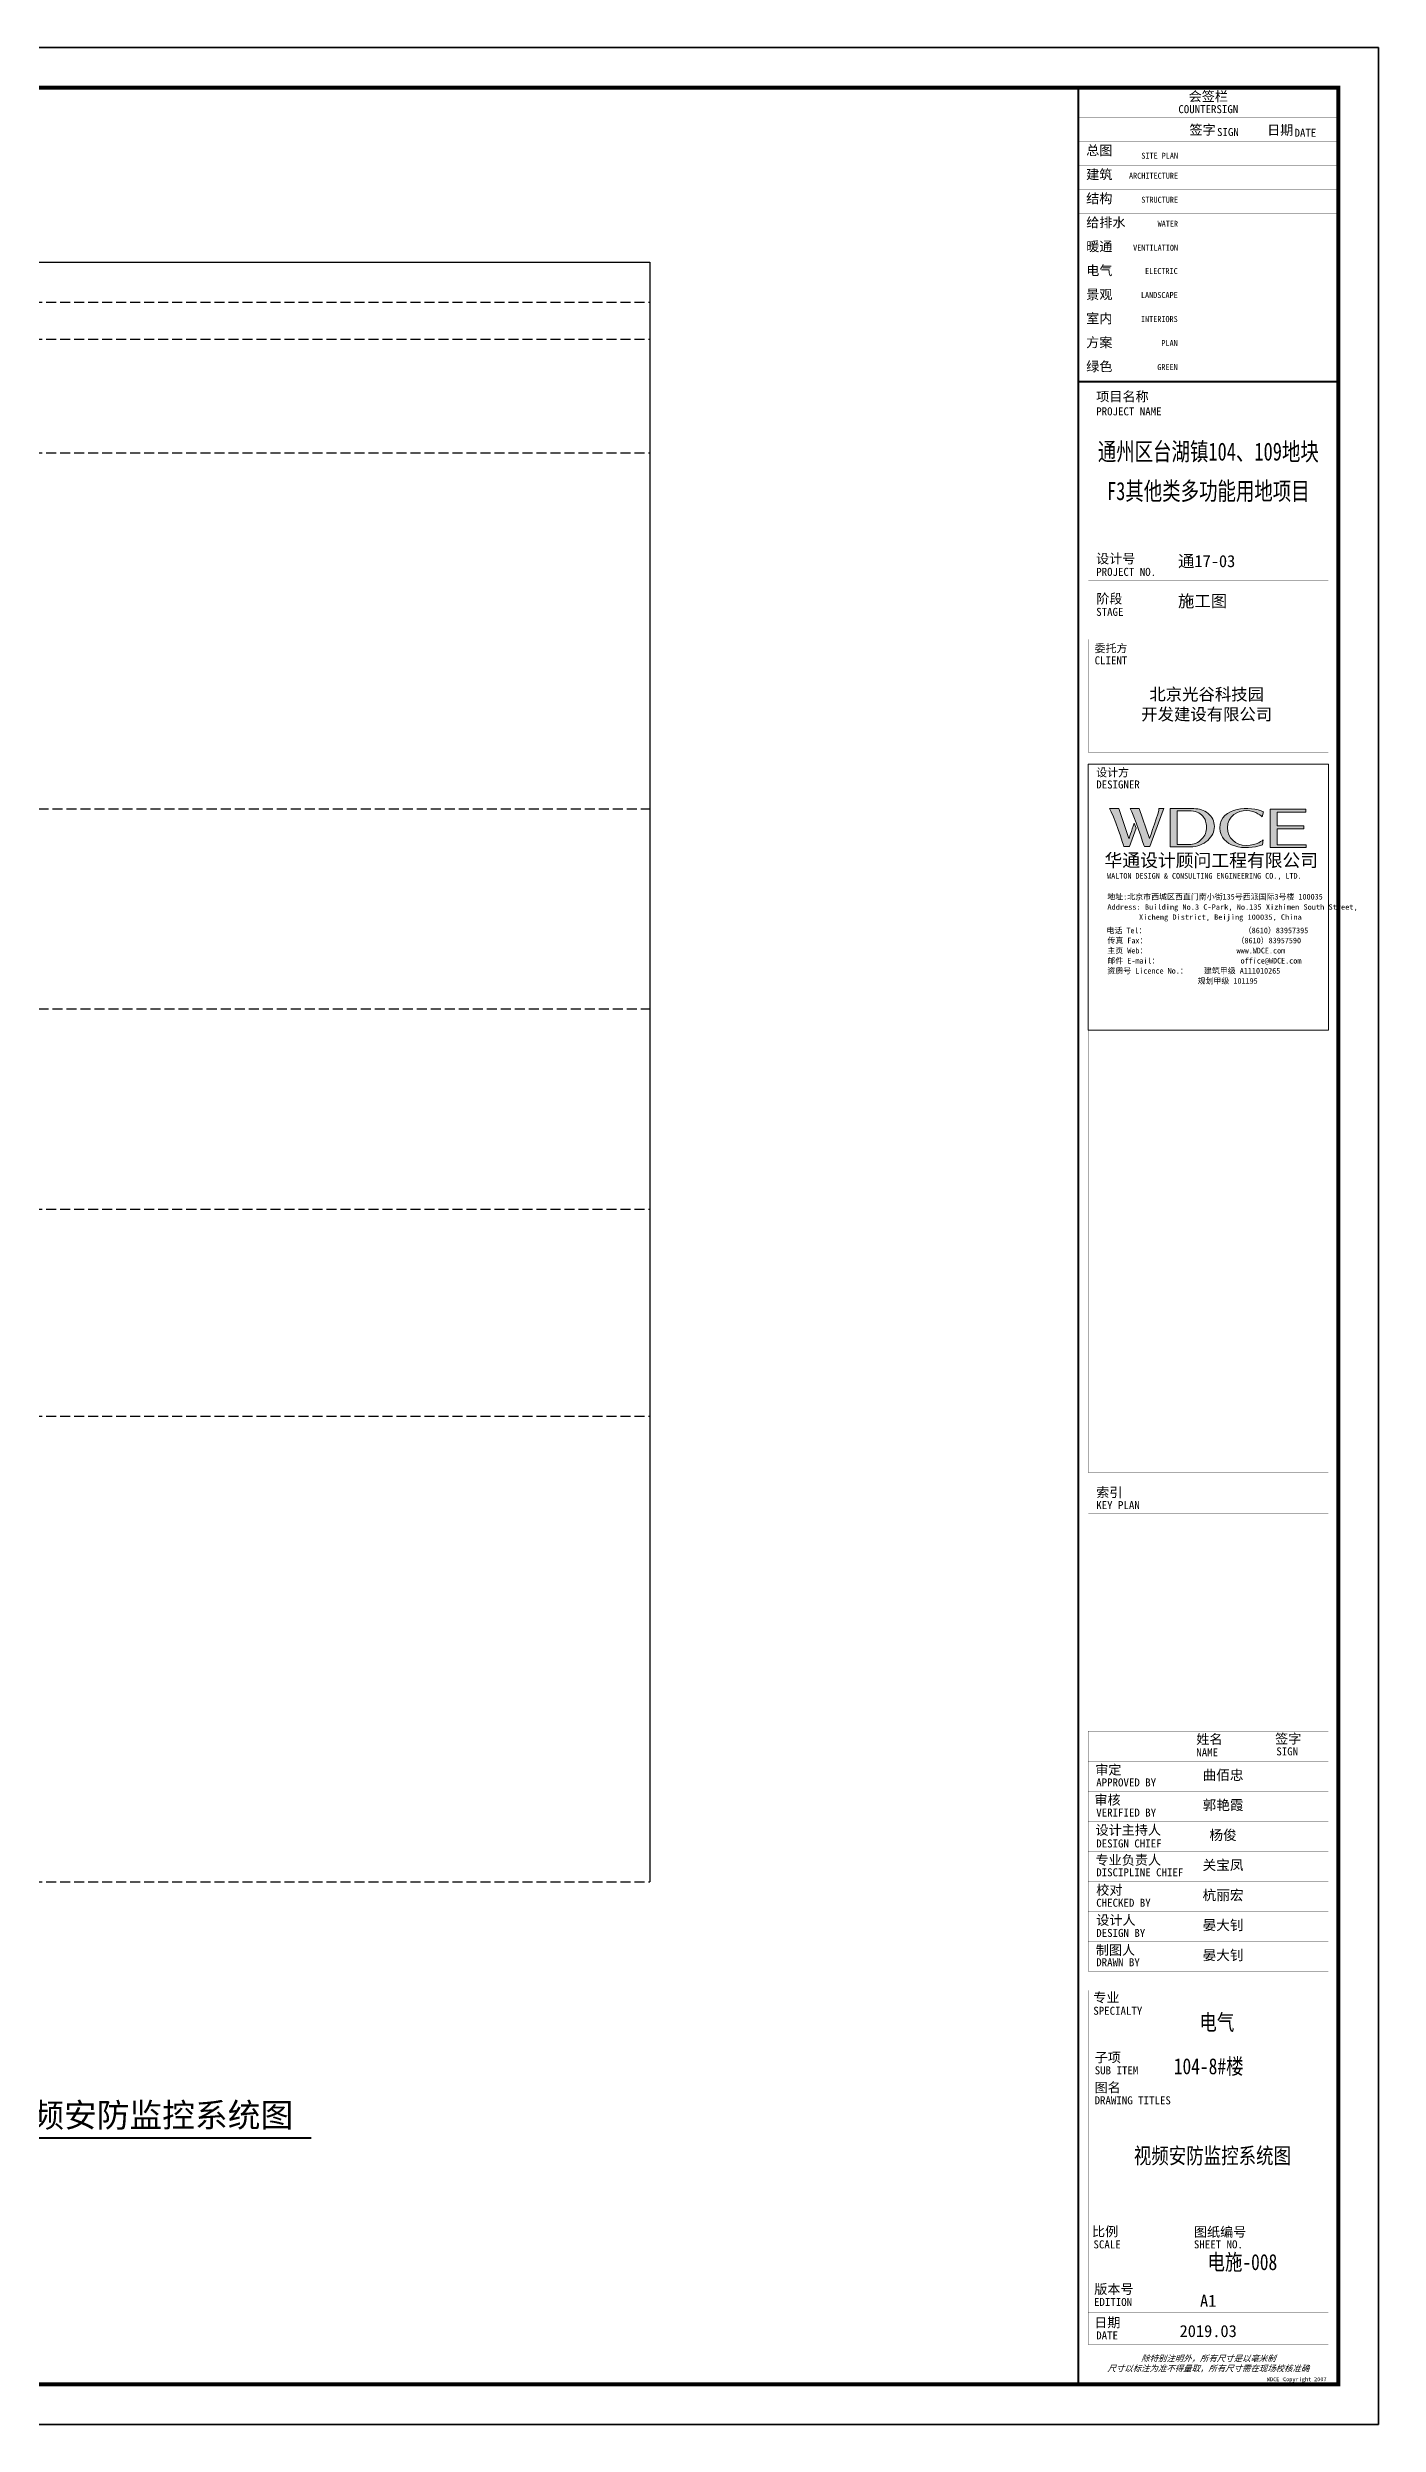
# Model space of a CAD drawing. Extents: x -54686 to 596156, y -555137 to 71395.
# Drawn here: x 266606 to 299854, y -189740 to -130340 of the extents above; entities that cross this region are included whole.
import ezdxf
from ezdxf.enums import TextEntityAlignment as Align

# ---------------------------------------------------------------- set-up
doc = ezdxf.new("R2010")
doc.units = 0
doc.header["$LTSCALE"] = 1000
doc.linetypes.add('ah-pole_200$0$CENTER2', pattern=[28.575, 19.05, -3.175, 3.175, -3.175])
doc.linetypes.add('DASH', pattern=[0.35, 0.25, -0.1])
doc.layers.get('0').update_dxf_attribs({"linetype": 'CONTINUOUS'})
doc.layers.get('Defpoints').update_dxf_attribs({"linetype": 'CONTINUOUS'})
for name, color, linetype in [('ah-pole_200$0$A-FLOR-8', 252, 'ah-pole_200$0$CENTER2'), ('DIM-系统', 3, 'CONTINUOUS'), ('SHEET_TEXT', 7, 'CONTINUOUS'), ('TEL_TITLE', 6, 'CONTINUOUS'), ('TQ', 252, 'CONTINUOUS'), ('WALL', 9, 'CONTINUOUS'), ('电气文字', 7, 'CONTINUOUS')]:
    doc.layers.add(name, color=color, linetype=linetype)
doc.styles.add('AAA', font='simhei.ttf', dxfattribs={"width": 0.8})
doc.styles.add('TQ', font='simhei.ttf')
doc.styles.add('华文细黑', font='STXIHEI.TTF', dxfattribs={"height": 10})
doc.styles.add('图签信息$0$hwxh', font='STXIHEI.TTF')
doc.styles.add('图签信息$0$华文细黑', font='STXIHEI.TTF', dxfattribs={"height": 10})

# ---------------------------------------------------------------- blocks, each defined once
blk = doc.blocks.new('图签信息$0$WDCE Copyright200X')
at = {"const_width": 0.016}
blk.add_lwpolyline([(-10.6, 1.26, 1), (-11.4, 1.26, 1)], format="xyb", close=True, dxfattribs=at)
at = {"style": '图签信息$0$华文细黑'}
for s, p in [('WDCE ', (-11.46, 0.5)), ('     Copyright ', (-3.51, 0.5))]:
    blk.add_text(s, height=1, dxfattribs=at).set_placement(p, align=Align.BOTTOM_RIGHT)
blk.add_text('c', height=0.6, dxfattribs=at).set_placement((-11.04, 1.35), align=Align.MIDDLE_CENTER)
blk.add_attdef('200X', text='', height=1, dxfattribs=at).set_placement((-0.45, 0.5), align=Align.BOTTOM_RIGHT)
blk = doc.blocks.new('图签信息$0$logo2')
h = blk.add_hatch(color=7)
h.paths.add_polyline_path([(19.02, -7.36), (15.84, -7.36), (15.84, -3.97), (18.97, -3.97), (18.97, -4.24), (16.46, -4.24), (16.46, -5.45), (18.81, -5.45), (18.81, -5.69), (16.47, -5.69), (16.47, -7.12), (19.02, -7.12)])
edge = h.paths.add_edge_path()
edge.add_spline(control_points=[(15.26, -4.21), (15.26, -4.21), (15.13, -4.65), (15.13, -4.65), (15.13, -4.65), (14.62, -4.1), (13.73, -4.1), (13.04, -4.1), (12.07, -4.54), (12.08, -5.62), (12.08, -6.49), (12.77, -7.16), (13.73, -7.17), (14.66, -7.17), (15.23, -6.68), (15.23, -6.68), (15.23, -6.68), (15.16, -7.11), (15.16, -7.11), (13.63, -7.7), (11.42, -7.29), (11.41, -5.64), (11.4, -3.72), (14.16, -3.66), (15.26, -4.21)], knot_values=[0, 0, 0, 0, 1, 1, 1, 2, 2, 2, 3, 3, 3, 4, 4, 4, 5, 5, 5, 6, 6, 6, 7, 7, 7, 8, 8, 8, 8], degree=3, periodic=0)
edge = h.paths.add_edge_path(flags=16)
edge.add_spline(control_points=[(10.23, -5.57), (10.23, -5.16), (10.12, -4.83), (9.9, -4.58), (9.63, -4.27), (9.23, -4.12), (8.69, -4.12), (8.69, -4.12), (7.64, -4.12), (7.64, -4.12), (7.64, -4.12), (7.64, -7.1), (7.64, -7.1), (7.64, -7.1), (8.66, -7.1), (8.66, -7.1), (9.13, -7.1), (9.52, -6.93), (9.82, -6.6), (10.09, -6.31), (10.23, -5.96), (10.23, -5.57)], knot_values=[0, 0, 0, 0, 1, 1, 1, 2, 2, 2, 3, 3, 3, 4, 4, 4, 5, 5, 5, 6, 6, 6, 7, 7, 7, 7], degree=3, periodic=0)
edge = h.paths.add_edge_path()
edge.add_spline(control_points=[(10.92, -5.51), (10.92, -5.96), (10.72, -6.37), (10.34, -6.72), (9.92, -7.1), (9.41, -7.29), (8.82, -7.29), (8.82, -7.29), (7.03, -7.29), (7.03, -7.29), (7.03, -7.29), (7.03, -3.92), (7.03, -3.92), (7.03, -3.92), (9.1, -3.92), (9.1, -3.92), (9.59, -3.92), (10.01, -4.06), (10.36, -4.34), (10.73, -4.64), (10.92, -5.03), (10.92, -5.51)], knot_values=[0, 0, 0, 0, 1, 1, 1, 2, 2, 2, 3, 3, 3, 4, 4, 4, 5, 5, 5, 6, 6, 6, 7, 7, 7, 7], degree=3, periodic=0)
at = {"lineweight": 0}
blk.add_lwpolyline([(19.02, -7.36), (15.84, -7.36), (15.84, -3.97), (18.97, -3.97), (18.97, -4.24), (16.46, -4.24), (16.46, -5.45), (18.81, -5.45), (18.81, -5.69), (16.47, -5.69), (16.47, -7.12), (19.02, -7.12), (19.02, -7.36)], dxfattribs=at)
for points, knots in [([(10.92, -5.51), (10.92, -5.96), (10.72, -6.37), (10.34, -6.72), (9.92, -7.1), (9.41, -7.29), (8.82, -7.29), (8.82, -7.29), (7.03, -7.29), (7.03, -7.29), (7.03, -7.29), (7.03, -3.92), (7.03, -3.92), (7.03, -3.92), (9.1, -3.92), (9.1, -3.92), (9.59, -3.92), (10.01, -4.06), (10.36, -4.34), (10.73, -4.64), (10.92, -5.03), (10.92, -5.51)], [0, 0, 0, 0, 1, 1, 1, 2, 2, 2, 3, 3, 3, 4, 4, 4, 5, 5, 5, 6, 6, 6, 7, 7, 7, 7]), ([(10.23, -5.57), (10.23, -5.16), (10.12, -4.83), (9.9, -4.58), (9.63, -4.27), (9.23, -4.12), (8.69, -4.12), (8.69, -4.12), (7.64, -4.12), (7.64, -4.12), (7.64, -4.12), (7.64, -7.1), (7.64, -7.1), (7.64, -7.1), (8.66, -7.1), (8.66, -7.1), (9.13, -7.1), (9.52, -6.93), (9.82, -6.6), (10.09, -6.31), (10.23, -5.96), (10.23, -5.57)], [0, 0, 0, 0, 1, 1, 1, 2, 2, 2, 3, 3, 3, 4, 4, 4, 5, 5, 5, 6, 6, 6, 7, 7, 7, 7]), ([(15.26, -4.21), (15.26, -4.21), (15.13, -4.65), (15.13, -4.65), (15.13, -4.65), (14.62, -4.1), (13.73, -4.1), (13.04, -4.1), (12.07, -4.54), (12.08, -5.62), (12.08, -6.49), (12.77, -7.16), (13.73, -7.17), (14.66, -7.17), (15.23, -6.68), (15.23, -6.68), (15.23, -6.68), (15.16, -7.11), (15.16, -7.11), (13.63, -7.7), (11.42, -7.29), (11.41, -5.64), (11.4, -3.72), (14.16, -3.66), (15.26, -4.21)], [0, 0, 0, 0, 1, 1, 1, 2, 2, 2, 3, 3, 3, 4, 4, 4, 5, 5, 5, 6, 6, 6, 7, 7, 7, 8, 8, 8, 8])]:
    blk.add_open_spline(points, degree=3, knots=knots, dxfattribs=at)
blk = doc.blocks.new('图签信息$0$logo1')
h = blk.add_hatch(color=8)
edge = h.paths.add_edge_path()
edge.add_spline(control_points=[(3.86, -5.21), (3.63, -5.88), (3.39, -6.56), (3.39, -6.56), (3.39, -6.56), (2.5, -3.91), (2.5, -3.91), (2.5, -3.91), (1.8, -3.91), (1.69, -3.91), (2.02, -4.39), (2.95, -7.27), (2.95, -7.27), (2.95, -7.27), (3.44, -7.27), (3.44, -7.27), (3.44, -7.27), (4.03, -5.66), (4.03, -5.66), (4.03, -5.66), (3.86, -5.21), (3.86, -5.21)], knot_values=[0, 0, 0, 0, 1, 1, 1, 2, 2, 2, 3, 3, 3, 4, 4, 4, 5, 5, 5, 6, 6, 6, 7, 7, 7, 7], degree=3, periodic=0)
h = blk.add_hatch(color=7)
edge = h.paths.add_edge_path()
edge.add_spline(control_points=[(6.04, -3.91), (6.09, -4.1), (5.2, -6.56), (5.2, -6.56), (5.2, -6.56), (4.3, -3.91), (4.3, -3.91), (4.3, -3.91), (3.6, -3.91), (3.49, -3.91), (3.82, -4.39), (4.75, -7.27), (4.75, -7.27), (4.75, -7.27), (5.24, -7.27), (5.24, -7.27), (5.24, -7.27), (6.33, -4.3), (6.33, -4.3), (6.33, -4.3), (6.48, -3.91), (6.48, -3.91), (6.48, -3.91), (6.21, -3.91), (6.04, -3.91)], knot_values=[0, 0, 0, 0, 1, 1, 1, 2, 2, 2, 3, 3, 3, 4, 4, 4, 5, 5, 5, 6, 6, 6, 7, 7, 7, 8, 8, 8, 8], degree=3, periodic=0)
at = {"color": 8, "lineweight": 0}
blk.add_open_spline([(3.86, -5.21), (3.63, -5.88), (3.39, -6.56), (3.39, -6.56), (3.39, -6.56), (2.5, -3.91), (2.5, -3.91), (2.5, -3.91), (1.8, -3.91), (1.69, -3.91), (2.02, -4.39), (2.95, -7.27), (2.95, -7.27), (2.95, -7.27), (3.44, -7.27), (3.44, -7.27), (3.44, -7.27), (4.03, -5.66), (4.03, -5.66), (4.03, -5.66), (3.86, -5.21), (3.86, -5.21)], degree=3, knots=[0, 0, 0, 0, 1, 1, 1, 2, 2, 2, 3, 3, 3, 4, 4, 4, 5, 5, 5, 6, 6, 6, 7, 7, 7, 7], dxfattribs=at)
at = {"lineweight": 0}
blk.add_open_spline([(6.04, -3.91), (6.09, -4.1), (5.2, -6.56), (5.2, -6.56), (5.2, -6.56), (4.3, -3.91), (4.3, -3.91), (4.3, -3.91), (3.6, -3.91), (3.49, -3.91), (3.82, -4.39), (4.75, -7.27), (4.75, -7.27), (4.75, -7.27), (5.24, -7.27), (5.24, -7.27), (5.24, -7.27), (6.33, -4.3), (6.33, -4.3), (6.33, -4.3), (6.48, -3.91), (6.48, -3.91), (6.48, -3.91), (6.21, -3.91), (6.04, -3.91)], degree=3, knots=[0, 0, 0, 0, 1, 1, 1, 2, 2, 2, 3, 3, 3, 4, 4, 4, 5, 5, 5, 6, 6, 6, 7, 7, 7, 8, 8, 8, 8], dxfattribs=at)
blk.add_blockref('图签信息$0$logo2', (0, 0))
blk = doc.blocks.new('图签信息$0$时间-logo')
at = {"layer": 'Defpoints', "lineweight": 0}
blk.add_lwpolyline([(0, -23.46), (-21.17, -23.46), (-21.17, 0), (0, 0), (0, -23.46)], dxfattribs=at)
blk.add_blockref('图签信息$0$logo1', (-20.97, 0))
at = {"style": '图签信息$0$hwxh'}
for s, height, p in [('华通设计顾问工程有限公司 ', 1.15, (-19.73, -9.05)), ('WALTON DESIGN & CONSULTING ENGINEERING CO., LTD.', 0.5, (-19.5, -10.1)), ('Address: Building No.3 C-Park, No.135 Xizhimen South Street, ', 0.47, (-19.48, -12.83)), ('地址:北京市西城区西直门南小街135号西派国际3号楼 100035', 0.5, (-19.48, -11.94)), ('电话 Tel：                        （8610）83957395 ', 0.5, (-19.56, -14.91)), ('Xicheng District, Beijing 100035, China ', 0.47, (-16.69, -13.72)), ('传真 Fax：                      （8610）83957590 ', 0.5, (-19.48, -15.8)), ('主页 Web：                      www.WDCE.com ', 0.5, (-19.48, -16.69)), ('资质号 Licence No.：    建筑甲级 A111010265 ', 0.5, (-19.48, -18.47)), ('邮件 E-mail：                    office@WDCE.com ', 0.5, (-19.48, -17.58)), ('   规划甲级 101195', 0.5, (-12.6, -19.36))]:
    blk.add_text(s, height=height, dxfattribs=at).set_placement(p)
blk = doc.blocks.new('图签-A1')
at = {"const_width": 0.5}
for points in [[(-65, 574), (-65, 500.5), (0, 500.5), (0, 574)], [(-65, 0), (0, 0), (0, 500.5), (-65, 500.5)]]:
    blk.add_lwpolyline(points, close=True, dxfattribs=at)
at = {"const_width": 0.05}
for points in [[(-65, 566.5), (0, 566.5)], [(-39.14, 566.5), (-39.14, 500.5)], [(-19.1, 566.5), (-19.1, 500.5)], [(-65, 560.5), (0, 560.5)], [(-65, 554.5), (0, 554.5)], [(-65, 548.5), (0, 548.5)], [(-65, 542.5), (0, 542.5)], [(-65, 536.5), (0, 536.5)], [(-65, 530.5), (0, 530.5)], [(-65, 524.5), (0, 524.5)], [(-65, 518.5), (0, 518.5)], [(-65, 512.5), (0, 512.5)], [(-65, 512.5), (0, 512.5)], [(-65, 506.5), (0, 506.5)], [(-65, 500.5), (0, 500.5)], [(-62.5, 450.87), (-2.5, 450.87)], [(-62.5, 440.87), (-2.5, 440.87)], [(-2.5, 407.85), (-2.5, 436.12), (-62.5, 436.12), (-62.5, 407.85)], [(-62.5, 407.85), (-2.5, 407.85)], [(-62.5, 404.92), (-62.5, 227.83)], [(-62.5, 404.92), (-2.5, 404.92)], [(-62.5, 227.83), (-2.5, 227.83), (-2.5, 404.92)], [(-57.5, 338.36), (-7.5, 338.36)], [(-57.5, 288.83), (-7.5, 288.83)], [(-57.5, 234.85), (-7.5, 234.85)], [(-62.5, 227.83), (-2.5, 227.83)], [(-62.5, 217.74), (-2.5, 217.74)], [(-62.5, 103.26), (-2.5, 103.26), (-2.5, 163.26), (-62.5, 163.26), (-62.5, 103.26)], [(-37.5, 163.26), (-37.5, 103.26)], [(-20, 163.26), (-20, 103.26)], [(-62.5, 155.76), (-2.5, 155.76)], [(-62.5, 148.26), (-2.5, 148.26)], [(-62.5, 140.76), (-2.5, 140.76)], [(-62.5, 133.26), (-2.5, 133.26)], [(-62.5, 125.76), (-2.5, 125.76)], [(-62.5, 118.26), (-2.5, 118.26)], [(-62.5, 110.76), (-2.5, 110.76)], [(-62.5, 98.5), (-2.5, 98.5), (-2.5, 10), (-62.5, 10), (-62.5, 98.5)], [(-62.5, 83.5), (-2.5, 83.5)], [(-62.5, 76), (-2.5, 76)], [(-62.5, 40), (-2.5, 40)], [(-37.5, 40), (-37.5, 26)], [(-62.5, 26), (-2.5, 26)], [(-62.5, 18), (-2.5, 18)]]:
    blk.add_lwpolyline(points, dxfattribs=at)
at = {"ltscale": 0.001, "xscale": 2.834689937531525, "yscale": 2.834689937531525, "zscale": 2.834689937531525}
blk.add_blockref('图签信息$0$时间-logo', (-2.5, 404.92), dxfattribs=at)
blk.add_blockref('图签信息$0$WDCE Copyright200X', (-2.5, 0)).add_auto_attribs({'200X': '2007'})
at = {"style": '图签信息$0$华文细黑'}
for s, height, p in [('会签栏', 2.4, (-32.5, 573)), ('COUNTERSIGN', 2, (-32.5, 569.6))]:
    blk.add_text(s, height=height, dxfattribs=at).set_placement(p, align=Align.TOP_CENTER)
for s, height, p in [('签字', 2.4, (-37.22, 564.63)), ('日期', 2.4, (-17.79, 564.58)), ('总图', 2.4, (-63, 559.5)), ('SIGN', 2, (-30.32, 563.88)), ('DATE', 2, (-10.96, 563.7)), ('建筑', 2.4, (-63, 553.5)), ('结构', 2.4, (-63, 547.5)), ('给排水', 2.4, (-63, 541.5)), ('暖通', 2.4, (-63, 535.5)), ('电气', 2.4, (-63, 529.5)), ('景观', 2.4, (-63, 523.5)), ('室内', 2.4, (-63, 517.5)), ('方案', 2.4, (-63, 511.5)), ('绿色', 2.4, (-63, 505.5)), ('项目名称', 2.4, (-60.5, 498)), ('PROJECT NAME', 2, (-60.5, 494.08)), ('设计号', 2.4, (-60.54, 457.48)), ('PROJECT NO.', 2, (-60.5, 453.97)), ('阶段', 2.4, (-60.5, 447.47)), ('STAGE', 2, (-60.5, 443.97)), ('委托方', 2, (-60.9, 434.86)), ('CLIENT', 2, (-60.9, 431.86)), ('设计方', 2, (-60.5, 403.83)), ('DESIGNER', 2, (-60.5, 400.83)), ('KEY PLAN', 2, (-60.5, 220.74)), ('索引', 2.4, (-60.5, 224.14)), ('姓名', 2.4, (-35.5, 162.47)), ('签字', 2.4, (-15.81, 162.57)), ('审定', 2.4, (-60.73, 154.81)), ('NAME', 2, (-35.5, 158.96)), ('SIGN', 2, (-15.5, 159.2)), ('APPROVED BY', 2, (-60.5, 151.44)), ('审核', 2.4, (-60.95, 147.29)), ('VERIFIED BY', 2, (-60.5, 143.91)), ('设计主持人', 2.4, (-60.68, 139.76)), ('专业负责人', 2.4, (-60.67, 132.26)), ('DESIGN CHIEF', 2, (-60.5, 136.19)), ('校对', 2.4, (-60.5, 124.76)), ('DISCIPLINE CHIEF', 2, (-60.5, 128.98)), ('CHECKED BY', 2, (-60.5, 121.37)), ('设计人', 2.4, (-60.5, 117.26)), ('DESIGN BY', 2, (-60.5, 113.83)), ('制图人', 2.4, (-60.61, 109.76)), ('DRAWN BY', 2, (-60.5, 106.5)), ('专业', 2.4, (-61.23, 97.93)), ('SPECIALTY', 2, (-61.23, 94.38)), ('SUB ITEM', 2, (-60.88, 79.5)), ('子项', 2.4, (-60.88, 82.92)), ('DRAWING TITLES', 2, (-60.91, 72)), ('图名', 2.4, (-60.91, 75.41)), ('比例', 2.4, (-61.56, 39.42)), ('SCALE', 2, (-61.19, 36)), ('SHEET NO.', 2, (-36.1, 36)), ('图纸编号', 2.4, (-36.1, 39.32)), ('版本号', 2.4, (-61, 25.03)), ('EDITION', 2, (-61.06, 21.61)), ('日期', 2.4, (-61, 16.68)), ('DATE', 2, (-60.5, 13.26))]:
    blk.add_text(s, height=height, dxfattribs=at).set_placement(p, align=Align.TOP_LEFT)
for s, p in [('ARCHITECTURE', (-40.06, 552.7)), ('SITE PLAN', (-40.06, 557.7)), ('STRUCTURE', (-40.06, 546.7)), ('WATER', (-40.06, 540.7)), ('VENTILATION', (-40.06, 534.7)), ('ELECTRIC', (-40.14, 528.89)), ('LANDSCAPE', (-40.14, 522.89)), ('INTERIORS', (-40.14, 516.89)), ('PLAN', (-40.14, 510.89)), ('GREEN', (-40.14, 504.89))]:
    blk.add_text(s, height=1.5, dxfattribs=at).set_placement(p, align=Align.TOP_RIGHT)
at = {"color": 4, "style": '图签信息$0$华文细黑', "width": 0.75}
for s, p in [('通州区台湖镇104、109地块', (-32.5, 480.78)), ('F3其他类多功能用地项目', (-32.5, 470.91))]:
    blk.add_text(s, height=4.5, dxfattribs=at).set_placement(p, align=Align.CENTER)
at = {"color": 4, "style": '图签信息$0$华文细黑'}
for s, p in [('A1', (-32.53, 19.4)), ('2019.03', (-32.53, 11.84))]:
    blk.add_text(s, height=3, dxfattribs=at).set_placement(p, align=Align.CENTER)
at = {"style": '图签信息$0$华文细黑', "oblique": 20}
for s, p in [('除特别注明外，所有尺寸是以毫米制', (-32.5, 6.5)), ('尺寸以标注为准不得量取，所有尺寸需在现场校核准确', (-32.5, 4))]:
    blk.add_text(s, height=1.5, dxfattribs=at).set_placement(p, align=Align.MIDDLE_CENTER)
at = {"color": 4, "ltscale": 0.001, "char_height": 3, "width": 58.4895, "style": '图签信息$0$华文细黑'}
for s, insert, attachment_point in [('通17-03', (-40.06, 455.51), 4), ('施工图', (-40.06, 445.51), 4), ('北京光谷科技园\\P开发建设有限公司', (-32.9, 419.71), 5)]:
    blk.add_mtext(s, dxfattribs=dict(at, insert=insert, attachment_point=attachment_point))
blk = doc.blocks.new('A$C0199260F')
at = {"layer": 'TEL_TITLE'}
blk.add_lwpolyline([(-84100, 59400), (0, 59400), (0, 0), (-84100, 0)], close=True, dxfattribs=at)
blk = doc.blocks.new('SDG AETH AE5H')
at = {"layer": 'DIM-系统'}
blk.add_lwpolyline([(-54686, 13482), (29414, 13482), (29414, -45918), (-54686, -45918)], close=True, dxfattribs=at)

msp = doc.modelspace()

# ---------------------------------------------------------------- linework, layer by layer
at = {"layer": 'ah-pole_200$0$A-FLOR-8', "color": 9, "linetype": 'ByBlock'}
for p, q in [((231573, -135702), (281652, -135702)), ((281652, -135702), (281652, -176176))]:
    msp.add_line(p, q, dxfattribs=at)
at = {"layer": 'ah-pole_200$0$A-FLOR-8', "color": 9, "linetype": 'DASH'}
for p, q in [((231573, -136702), (281652, -136702)), ((231573, -137626), (281652, -137626)), ((231573, -140468), (281652, -140468)), ((263581, -149367), (281652, -149367)), ((263581, -154367), (281652, -154367)), ((231573, -159367), (281652, -159367)), ((231573, -164544), (281652, -164544)), ((231573, -176176), (281652, -176176)), ((222246, -188740), (287604, -188740))]:
    msp.add_line(p, q, dxfattribs=at)
at = {"layer": 'TEL_TITLE'}
msp.add_lwpolyline([(215754, -189740), (299854, -189740), (299854, -130340), (215754, -130340)], close=True, dxfattribs=at)
at = {"layer": 'TEL_TITLE', "const_width": 100}
msp.add_lwpolyline([(218254, -188740), (298854, -188740), (298854, -131340), (218254, -131340)], close=True, dxfattribs=at)
at = {"layer": 'WALL', "color": 7, "const_width": 54.5}
msp.add_lwpolyline([(265227, -182581), (273196, -182581)], dxfattribs=at)

# ---------------------------------------------------------------- block references
at = {"layer": 'DIM-系统'}
msp.add_blockref('SDG AETH AE5H', (270441, -143822), dxfattribs=at)
at = {"layer": 'TEL_TITLE'}
msp.add_blockref('A$C0199260F', (299854, -189740), dxfattribs=at)
at = {"layer": 'TEL_TITLE', "xscale": 100, "yscale": 100, "zscale": 100}
msp.add_blockref('图签-A1', (298854, -188740), dxfattribs=at)

# ---------------------------------------------------------------- texts
at = {"layer": 'SHEET_TEXT', "style": '华文细黑'}
for tag, p in [('曲佰忠', (295973, -173386)), ('郭艳霞', (295973, -174136)), ('杨俊', (295973, -174886)), ('关宝凤', (295973, -175636)), ('杭丽宏', (295973, -176386)), ('晏大钊', (295973, -177136)), ('晏大钊', (295973, -177886))]:
    msp.add_attdef(tag, text='', height=250, dxfattribs=at).set_placement(p, align=Align.TOP_CENTER)
at = {"layer": 'TQ', "color": 7, "style": 'TQ'}
msp.add_text('视频安防监控系统图', height=600, dxfattribs=at).set_placement((265379, -182309))
at = {"layer": '电气文字', "style": 'AAA', "width": 0.8}
for s, p in [('电气', (295380, -179888)), ('104-8#楼', (294742, -180988)), ('视频安防监控系统图', (293743, -183223)), ('电施-008', (295582, -185882))]:
    msp.add_text(s, height=400, dxfattribs=at).set_placement(p)

doc.saveas('drawing.dxf')
